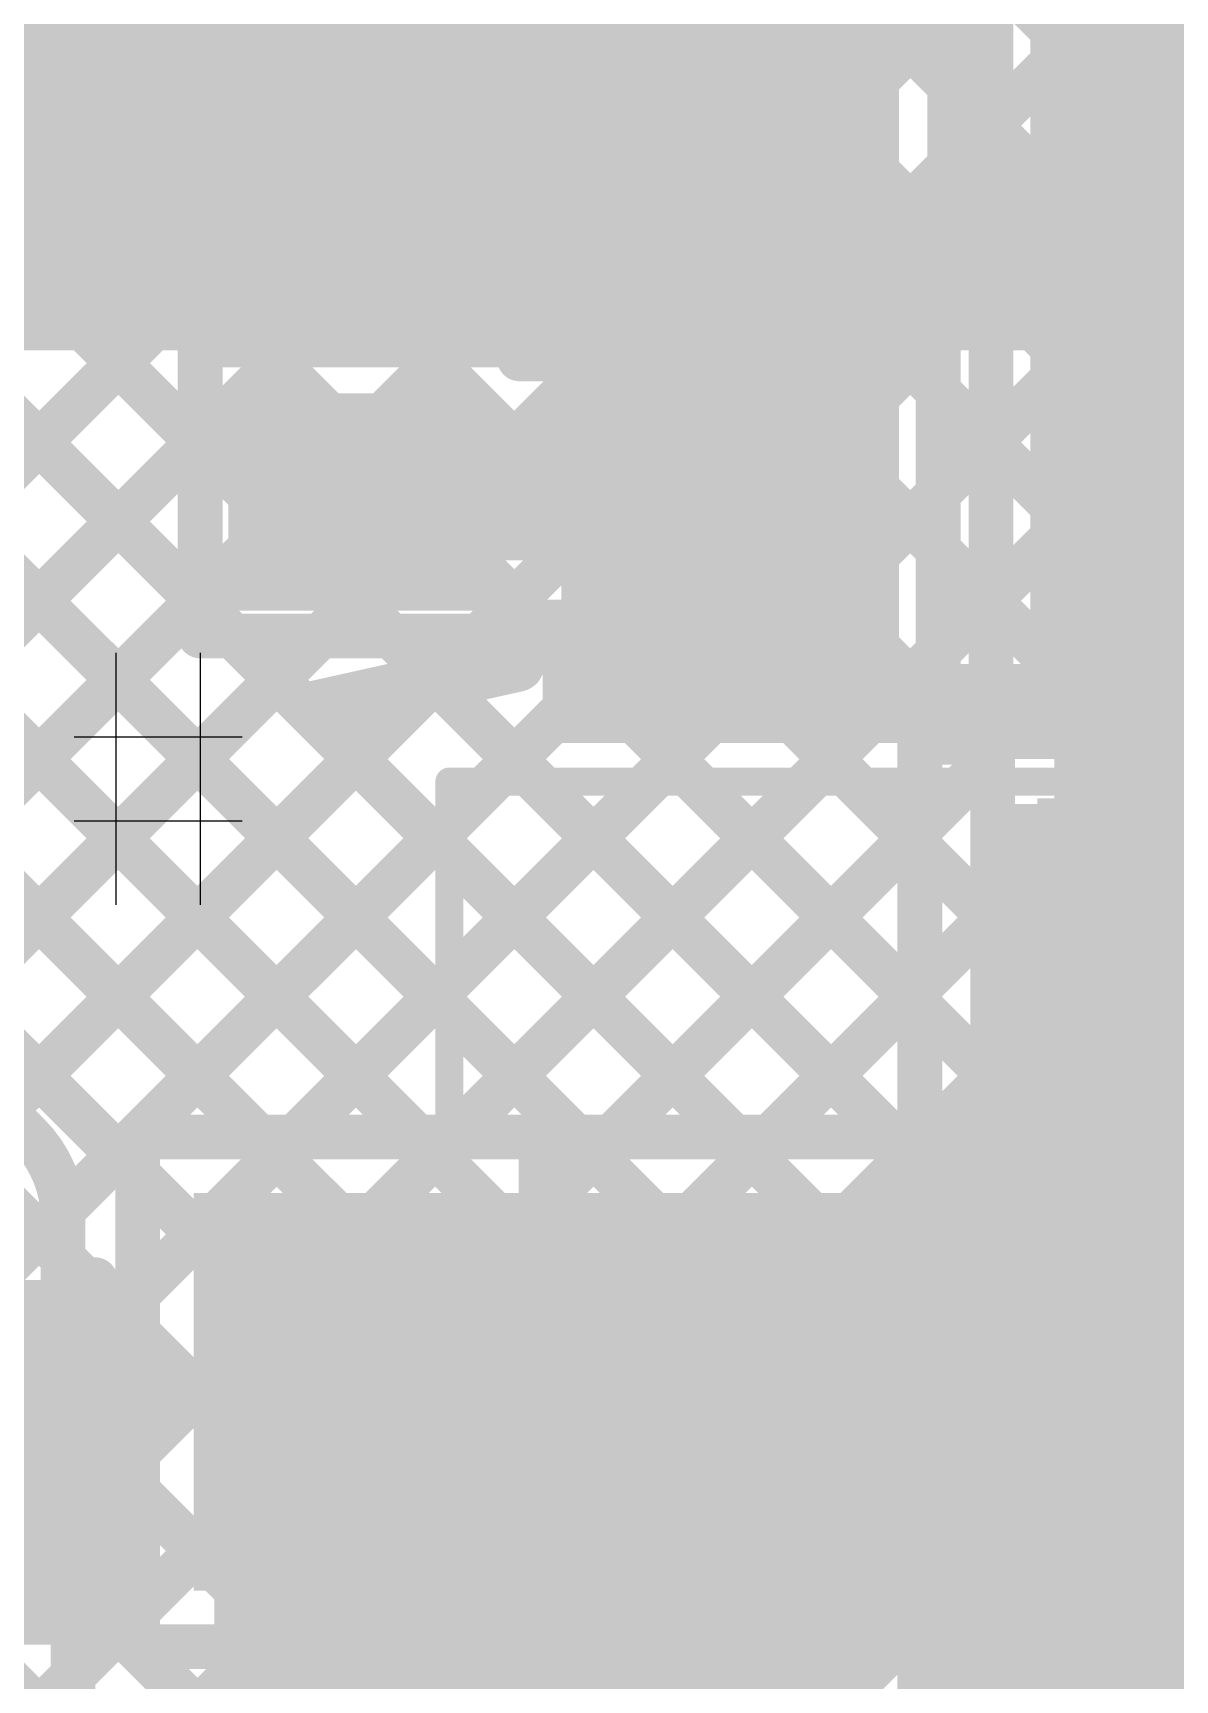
# Model space of a CAD drawing. Header units: millimetres. Extents: x 3.57 to 6.19, y 4.04 to 5.89.
# Drawn here: x 5.3446 to 5.5486, y 5.4075 to 5.7017 of the extents above; entities that cross this region are included whole.
import ezdxf

# ---------------------------------------------------------------- set-up
doc = ezdxf.new("R2010")
doc.units = ezdxf.units.MM
doc.header["$MEASUREMENT"] = 0
for name, color, linetype in [('BottomLayer', 5, 'Continuous'), ('TopLayer', 1, 'Continuous'), ('TopOverlay', 2, 'Continuous'), ('TopPaste', 8, 'Continuous'), ('TopSolder', 216, 'Continuous')]:
    doc.layers.add(name, color=color, linetype=linetype)

# ---------------------------------------------------------------- blocks, each defined once
blk = doc.blocks.new('RVT1A101M0505_7')
at = {"layer": 'TopLayer'}
for points in [[(-0.14567, -0.0315), (-0.02756, -0.0315), (-0.14567, 0.0315), (-0.02756, 0.0315)], [(0.02756, -0.0315), (0.14567, -0.0315), (0.02756, 0.0315), (0.14567, 0.0315)]]:
    blk.add_solid(points, dxfattribs=at)
at = {"layer": 'TopOverlay', "const_width": 0.005}
for points in [[(-0.06516, 0.109), (-0.10341, 0.07075)], [(0.105, 0.109), (-0.06516, 0.109)], [(0.105, 0.109), (0.105, 0.038)], [(-0.10341, 0.07075), (-0.10341, 0.038)], [(-0.122, 0.061), (-0.122, 0.042)], [(-0.114, 0.051), (-0.13, 0.051)], [(-0.10495, -0.038), (-0.10495, -0.07075)], [(0.104, -0.038), (0.104, -0.109)], [(-0.0667, -0.109), (-0.10495, -0.07075)], [(0.104, -0.109), (-0.0667, -0.109)]]:
    blk.add_lwpolyline(points, dxfattribs=at)
at = {"layer": 'TopOverlay', "const_width": 0.0025}
for points in [[(-0.06641, 0.109, 1), (-0.06391, 0.109, 1)], [(-0.06641, 0.109, 1), (-0.06391, 0.109, 1)], [(0.10375, 0.109, 1), (0.10625, 0.109, 1)], [(0.10375, 0.109, 1), (0.10625, 0.109, 1)], [(-0.10466, 0.07075, 1), (-0.10216, 0.07075, 1)], [(-0.10466, 0.07075, 1), (-0.10216, 0.07075, 1)], [(-0.12325, 0.061, 1), (-0.12075, 0.061, 1)], [(-0.13125, 0.051, 1), (-0.12875, 0.051, 1)], [(-0.11525, 0.051, 1), (-0.11275, 0.051, 1)], [(-0.12325, 0.042, 1), (-0.12075, 0.042, 1)], [(-0.10466, 0.038, 1), (-0.10216, 0.038, 1)], [(0.10375, 0.038, 1), (0.10625, 0.038, 1)], [(-0.1062, -0.038, 1), (-0.1037, -0.038, 1)], [(0.10275, -0.038, 1), (0.10525, -0.038, 1)], [(-0.1062, -0.07075, 1), (-0.1037, -0.07075, 1)], [(-0.1062, -0.07075, 1), (-0.1037, -0.07075, 1)], [(-0.06795, -0.109, 1), (-0.06545, -0.109, 1)], [(-0.06795, -0.109, 1), (-0.06545, -0.109, 1)], [(0.10275, -0.109, 1), (0.10525, -0.109, 1)], [(0.10275, -0.109, 1), (0.10525, -0.109, 1)]]:
    blk.add_lwpolyline(points, format="xyb", close=True, dxfattribs=at)
at = {"layer": 'TopPaste'}
for points in [[(-0.14567, -0.0315), (-0.02756, -0.0315), (-0.14567, 0.0315), (-0.02756, 0.0315)], [(0.02756, -0.0315), (0.14567, -0.0315), (0.02756, 0.0315), (0.14567, 0.0315)]]:
    blk.add_solid(points, dxfattribs=at)
at = {"layer": 'TopSolder'}
for points in [[(-0.14967, -0.0355), (-0.02356, -0.0355), (-0.14967, 0.0355), (-0.02356, 0.0355)], [(0.02356, -0.0355), (0.14967, -0.0355), (0.02356, 0.0355), (0.14967, 0.0355)]]:
    blk.add_solid(points, dxfattribs=at)
blk = doc.blocks.new('SOP_8_11')
at = {"layer": 'TopLayer'}
for points in [[(-0.13386, 0.06122), (-0.08268, 0.06122), (-0.13386, 0.08878), (-0.08268, 0.08878)], [(0.08268, 0.06122), (0.13386, 0.06122), (0.08268, 0.08878), (0.13386, 0.08878)], [(-0.13386, 0.01122), (-0.08268, 0.01122), (-0.13386, 0.03878), (-0.08268, 0.03878)], [(0.08268, 0.01122), (0.13386, 0.01122), (0.08268, 0.03878), (0.13386, 0.03878)], [(-0.13386, -0.03878), (-0.08268, -0.03878), (-0.13386, -0.01122), (-0.08268, -0.01122)], [(0.08268, -0.03878), (0.13386, -0.03878), (0.08268, -0.01122), (0.13386, -0.01122)], [(-0.13386, -0.08878), (-0.08268, -0.08878), (-0.13386, -0.06122), (-0.08268, -0.06122)], [(0.08268, -0.08878), (0.13386, -0.08878), (0.08268, -0.06122), (0.13386, -0.06122)]]:
    blk.add_solid(points, dxfattribs=at)
at = {"layer": 'TopOverlay'}
for points, const_width in [([(-0.1219, 0.103, 1), (-0.1321, 0.103, 1)], 0.01), ([(-0.1346, 0.103, 1), (-0.1296, 0.103, 1)], 0.005), ([(-0.1244, 0.103, 1), (-0.1194, 0.103, 1)], 0.005), ([(-0.07325, 0.101, 1), (-0.07075, 0.101, 1)], 0.0025), ([(0.07575, 0.101, 1), (0.07825, 0.101, 1)], 0.0025), ([(-0.07325, -0.101, 1), (-0.07075, -0.101, 1)], 0.0025), ([(0.07575, -0.101, 1), (0.07825, -0.101, 1)], 0.0025)]:
    blk.add_lwpolyline(points, format="xyb", close=True, dxfattribs=dict(at, const_width=const_width))
at = {"layer": 'TopOverlay', "const_width": 0.005}
for points in [[(-0.072, 0.101), (0.077, 0.101)], [(-0.072, -0.101), (0.077, -0.101)]]:
    blk.add_lwpolyline(points, dxfattribs=at)
at = {"layer": 'TopPaste'}
for points in [[(-0.13386, 0.06122), (-0.08268, 0.06122), (-0.13386, 0.08878), (-0.08268, 0.08878)], [(0.08268, 0.06122), (0.13386, 0.06122), (0.08268, 0.08878), (0.13386, 0.08878)], [(-0.13386, 0.01122), (-0.08268, 0.01122), (-0.13386, 0.03878), (-0.08268, 0.03878)], [(0.08268, 0.01122), (0.13386, 0.01122), (0.08268, 0.03878), (0.13386, 0.03878)], [(-0.13386, -0.03878), (-0.08268, -0.03878), (-0.13386, -0.01122), (-0.08268, -0.01122)], [(0.08268, -0.03878), (0.13386, -0.03878), (0.08268, -0.01122), (0.13386, -0.01122)], [(-0.13386, -0.08878), (-0.08268, -0.08878), (-0.13386, -0.06122), (-0.08268, -0.06122)], [(0.08268, -0.08878), (0.13386, -0.08878), (0.08268, -0.06122), (0.13386, -0.06122)]]:
    blk.add_solid(points, dxfattribs=at)
at = {"layer": 'TopSolder'}
for points in [[(-0.13786, 0.05722), (-0.07868, 0.05722), (-0.13786, 0.09278), (-0.07868, 0.09278)], [(0.07868, 0.05722), (0.13786, 0.05722), (0.07868, 0.09278), (0.13786, 0.09278)], [(-0.13786, 0.00722), (-0.07868, 0.00722), (-0.13786, 0.04278), (-0.07868, 0.04278)], [(0.07868, 0.00722), (0.13786, 0.00722), (0.07868, 0.04278), (0.13786, 0.04278)], [(-0.13786, -0.04278), (-0.07868, -0.04278), (-0.13786, -0.00722), (-0.07868, -0.00722)], [(0.07868, -0.04278), (0.13786, -0.04278), (0.07868, -0.00722), (0.13786, -0.00722)], [(-0.13786, -0.09278), (-0.07868, -0.09278), (-0.13786, -0.05722), (-0.07868, -0.05722)], [(0.07868, -0.09278), (0.13786, -0.09278), (0.07868, -0.05722), (0.13786, -0.05722)]]:
    blk.add_solid(points, dxfattribs=at)
blk = doc.blocks.new('BLM18AG121SN1D_33')
at = {"layer": 'TopLayer'}
for points in [[(-0.01575, -0.01701), (0.01575, -0.01701), (-0.01575, 0.01701), (0.01575, 0.01701)], [(0.03937, -0.01701), (0.07087, -0.01701), (0.03937, 0.01701), (0.07087, 0.01701)]]:
    blk.add_solid(points, dxfattribs=at)
at = {"layer": 'TopOverlay', "const_width": 0.01}
for points in [[(-0.022, -0.023), (-0.022, 0.023)], [(-0.022, 0.023), (0.077, 0.023)], [(0.077, -0.023), (0.077, 0.023)], [(-0.022, -0.023), (0.077, -0.023)]]:
    blk.add_lwpolyline(points, dxfattribs=at)
at = {"layer": 'TopOverlay', "const_width": 0.005}
for points in [[(-0.0245, 0.023, 1), (-0.0195, 0.023, 1)], [(-0.0245, 0.023, 1), (-0.0195, 0.023, 1)], [(0.0745, 0.023, 1), (0.0795, 0.023, 1)], [(0.0745, 0.023, 1), (0.0795, 0.023, 1)], [(-0.0245, -0.023, 1), (-0.0195, -0.023, 1)], [(-0.0245, -0.023, 1), (-0.0195, -0.023, 1)], [(0.0745, -0.023, 1), (0.0795, -0.023, 1)], [(0.0745, -0.023, 1), (0.0795, -0.023, 1)]]:
    blk.add_lwpolyline(points, format="xyb", close=True, dxfattribs=at)
at = {"layer": 'TopPaste'}
for points in [[(-0.01575, -0.01701), (0.01575, -0.01701), (-0.01575, 0.01701), (0.01575, 0.01701)], [(0.03937, -0.01701), (0.07087, -0.01701), (0.03937, 0.01701), (0.07087, 0.01701)]]:
    blk.add_solid(points, dxfattribs=at)
at = {"layer": 'TopSolder'}
for points in [[(-0.01975, -0.02101), (0.01975, -0.02101), (-0.01975, 0.02101), (0.01975, 0.02101)], [(0.03537, -0.02101), (0.07487, -0.02101), (0.03537, 0.02101), (0.07487, 0.02101)]]:
    blk.add_solid(points, dxfattribs=at)
blk = doc.blocks.new('BLM21PG121SN1D_44')
at = {"layer": 'TopLayer'}
for points in [[(-0.06033, -0.02711), (-0.01573, -0.02711), (-0.06033, 0.02711), (-0.01573, 0.02711)], [(0.01573, -0.02711), (0.06033, -0.02711), (0.01573, 0.02711), (0.06033, 0.02711)]]:
    blk.add_solid(points, dxfattribs=at)
at = {"layer": 'TopOverlay', "const_width": 0.01}
for points in [[(-0.067, 0.033), (-0.067, -0.033)], [(0.067, 0.033), (-0.067, 0.033)], [(0.067, 0.033), (0.067, -0.033)], [(0.067, -0.033), (-0.067, -0.033)]]:
    blk.add_lwpolyline(points, dxfattribs=at)
at = {"layer": 'TopOverlay', "const_width": 0.005}
for points in [[(-0.0695, 0.033, 1), (-0.0645, 0.033, 1)], [(-0.0695, 0.033, 1), (-0.0645, 0.033, 1)], [(0.0645, 0.033, 1), (0.0695, 0.033, 1)], [(0.0645, 0.033, 1), (0.0695, 0.033, 1)], [(-0.0695, -0.033, 1), (-0.0645, -0.033, 1)], [(-0.0695, -0.033, 1), (-0.0645, -0.033, 1)], [(0.0645, -0.033, 1), (0.0695, -0.033, 1)], [(0.0645, -0.033, 1), (0.0695, -0.033, 1)]]:
    blk.add_lwpolyline(points, format="xyb", close=True, dxfattribs=at)
at = {"layer": 'TopPaste'}
for points in [[(-0.06033, -0.02711), (-0.01573, -0.02711), (-0.06033, 0.02711), (-0.01573, 0.02711)], [(0.01573, -0.02711), (0.06033, -0.02711), (0.01573, 0.02711), (0.06033, 0.02711)]]:
    blk.add_solid(points, dxfattribs=at)
at = {"layer": 'TopSolder'}
for points in [[(-0.06433, -0.03111), (-0.01173, -0.03111), (-0.06433, 0.03111), (-0.01173, 0.03111)], [(0.01173, -0.03111), (0.06433, -0.03111), (0.01173, 0.03111), (0.06433, 0.03111)]]:
    blk.add_solid(points, dxfattribs=at)
blk = doc.blocks.new('BLM21PG121SN1D_45')
at = {"layer": 'TopLayer'}
for points in [[(-0.06033, -0.02711), (-0.01573, -0.02711), (-0.06033, 0.02711), (-0.01573, 0.02711)], [(0.01573, -0.02711), (0.06033, -0.02711), (0.01573, 0.02711), (0.06033, 0.02711)]]:
    blk.add_solid(points, dxfattribs=at)
at = {"layer": 'TopOverlay', "const_width": 0.01}
for points in [[(0.067, 0.033), (-0.067, 0.033)], [(-0.067, 0.033), (-0.067, -0.033)], [(0.067, 0.033), (0.067, -0.033)], [(0.067, -0.033), (-0.067, -0.033)]]:
    blk.add_lwpolyline(points, dxfattribs=at)
at = {"layer": 'TopOverlay', "const_width": 0.005}
for points in [[(-0.0695, 0.033, 1), (-0.0645, 0.033, 1)], [(-0.0695, 0.033, 1), (-0.0645, 0.033, 1)], [(0.0645, 0.033, 1), (0.0695, 0.033, 1)], [(0.0645, 0.033, 1), (0.0695, 0.033, 1)], [(-0.0695, -0.033, 1), (-0.0645, -0.033, 1)], [(-0.0695, -0.033, 1), (-0.0645, -0.033, 1)], [(0.0645, -0.033, 1), (0.0695, -0.033, 1)], [(0.0645, -0.033, 1), (0.0695, -0.033, 1)]]:
    blk.add_lwpolyline(points, format="xyb", close=True, dxfattribs=at)
at = {"layer": 'TopPaste'}
for points in [[(-0.06033, -0.02711), (-0.01573, -0.02711), (-0.06033, 0.02711), (-0.01573, 0.02711)], [(0.01573, -0.02711), (0.06033, -0.02711), (0.01573, 0.02711), (0.06033, 0.02711)]]:
    blk.add_solid(points, dxfattribs=at)
at = {"layer": 'TopSolder'}
for points in [[(-0.06433, -0.03111), (-0.01173, -0.03111), (-0.06433, 0.03111), (-0.01173, 0.03111)], [(0.01173, -0.03111), (0.06433, -0.03111), (0.01173, 0.03111), (0.06433, 0.03111)]]:
    blk.add_solid(points, dxfattribs=at)
blk = doc.blocks.new('C__0603_82')
at = {"layer": 'TopLayer'}
for points in [[(-0.045, 0.0175), (-0.045, -0.0175), (-0.015, 0.0175), (-0.015, -0.0175)], [(0.015, 0.0175), (0.015, -0.0175), (0.045, 0.0175), (0.045, -0.0175)]]:
    blk.add_solid(points, dxfattribs=at)
at = {"layer": 'TopOverlay', "const_width": 0.005}
for points in [[(-0.049, 0.021), (-0.049, -0.021)], [(-0.049, 0.021), (-0.018, 0.021)], [(0.018, 0.021), (0.049, 0.021)], [(0.049, 0.021), (0.049, -0.021)], [(-0.049, -0.021), (-0.018, -0.021)], [(0.018, -0.021), (0.049, -0.021)]]:
    blk.add_lwpolyline(points, dxfattribs=at)
at = {"layer": 'TopOverlay', "const_width": 0.0025}
for points in [[(-0.05025, 0.021, 1), (-0.04775, 0.021, 1)], [(-0.05025, 0.021, 1), (-0.04775, 0.021, 1)], [(-0.01925, 0.021, 1), (-0.01675, 0.021, 1)], [(0.01675, 0.021, 1), (0.01925, 0.021, 1)], [(0.04775, 0.021, 1), (0.05025, 0.021, 1)], [(0.04775, 0.021, 1), (0.05025, 0.021, 1)], [(-0.05025, -0.021, 1), (-0.04775, -0.021, 1)], [(-0.05025, -0.021, 1), (-0.04775, -0.021, 1)], [(-0.01925, -0.021, 1), (-0.01675, -0.021, 1)], [(0.01675, -0.021, 1), (0.01925, -0.021, 1)], [(0.04775, -0.021, 1), (0.05025, -0.021, 1)], [(0.04775, -0.021, 1), (0.05025, -0.021, 1)]]:
    blk.add_lwpolyline(points, format="xyb", close=True, dxfattribs=at)
at = {"layer": 'TopPaste'}
for points in [[(-0.045, 0.0175), (-0.045, -0.0175), (-0.015, 0.0175), (-0.015, -0.0175)], [(0.015, 0.0175), (0.015, -0.0175), (0.045, 0.0175), (0.045, -0.0175)]]:
    blk.add_solid(points, dxfattribs=at)
at = {"layer": 'TopSolder'}
for points in [[(-0.04736, 0.01986), (-0.04736, -0.01986), (-0.01264, 0.01986), (-0.01264, -0.01986)], [(0.01264, 0.01986), (0.01264, -0.01986), (0.04736, 0.01986), (0.04736, -0.01986)]]:
    blk.add_solid(points, dxfattribs=at)

msp = doc.modelspace()

# ---------------------------------------------------------------- linework, layer by layer
at = {"layer": 'BottomLayer'}
for points, const_width in [([(4.64837, 4.9595), (5.41615, 5.72728)], 0.008), ([(5.1056, 5.72728), (5.503, 5.32988)], 0.008), ([(5.13389, 5.72728), (5.503, 5.35816)], 0.008), ([(5.15429, 5.35228), (5.52929, 5.72728)], 0.008), ([(5.15429, 5.32399), (5.55757, 5.72728)], 0.008), ([(5.15429, 5.26742), (5.61414, 5.72728)], 0.008), ([(5.15429, 5.29571), (5.58585, 5.72728)], 0.008), ([(5.15429, 5.23914), (5.64242, 5.72728)], 0.008), ([(5.21874, 5.72728), (5.503, 5.44301)], 0.008), ([(5.24702, 5.72728), (5.503, 5.4713)], 0.008), ([(5.25977, 5.54261), (5.44443, 5.72728)], 0.008), ([(5.27531, 5.72728), (5.503, 5.49958)], 0.008), ([(5.28429, 5.53885), (5.47272, 5.72728)], 0.008), ([(5.29238, 5.51866), (5.501, 5.72728)], 0.008), ([(5.29325, 5.63266), (5.38786, 5.72728)], 0.008), ([(5.30359, 5.72728), (5.503, 5.52787)], 0.008), ([(5.33188, 5.72728), (5.503, 5.55615)], 0.008), ([(5.36016, 5.72728), (5.51244, 5.575)], 0.008), ([(5.38844, 5.72728), (5.53972, 5.576)], 0.008), ([(5.41673, 5.72728), (5.568, 5.576)], 0.008), ([(5.44501, 5.72728), (5.59629, 5.576)], 0.008), ([(5.4733, 5.72728), (5.62457, 5.576)], 0.008), ([(5.50158, 5.72728), (5.65286, 5.576)], 0.008), ([(5.51943, 5.576), (5.67071, 5.72728)], 0.008), ([(5.52987, 5.72728), (5.68114, 5.576)], 0.008), ([(5.54772, 5.576), (5.69899, 5.72728)], 0.008), ([(5.293, 5.663), (5.926, 5.663)], 0.025), ([(5.29115, 5.62658), (5.503, 5.41473)], 0.008), ([(5.27599, 5.61346), (5.503, 5.38645)], 0.008), ([(5.503, 5.575), (5.513, 5.575)], 0.008), ([(5.503, 4.8695), (5.503, 5.575)], 0.008), ([(5.513, 5.576), (5.908, 5.576)], 0.008), ([(5.15429, 5.21086), (5.503, 5.55957)], 0.008), ([(5.31638, 5.34466), (5.503, 5.53128)], 0.008), ([(5.29123, 5.51337), (5.503, 5.30159)], 0.008), ([(5.34014, 5.34014), (5.503, 5.503)], 0.008), ([(5.27877, 5.49754), (5.503, 5.27331)], 0.008), ([(5.26463, 5.48339), (5.503, 5.24502)], 0.008), ([(5.34977, 5.32148), (5.503, 5.47472)], 0.008), ([(5.17605, 5.11948), (5.503, 5.44643)], 0.008), ([(5.19428, 5.10943), (5.503, 5.41815)], 0.008)]:
    msp.add_lwpolyline(points, dxfattribs=dict(at, const_width=const_width))
at = {"layer": 'BottomLayer', "const_width": 0.004}
for points in [[(5.501, 5.575, 1), (5.505, 5.575, 1)], [(5.501, 5.575, 1), (5.505, 5.575, 1)], [(5.51044, 5.575, 1), (5.51444, 5.575, 1)], [(5.511, 5.576, 1), (5.515, 5.576, 1)], [(5.511, 5.575, 1), (5.515, 5.575, 1)], [(5.51743, 5.576, 1), (5.52143, 5.576, 1)], [(5.53772, 5.576, 1), (5.54172, 5.576, 1)], [(5.54572, 5.576, 1), (5.54972, 5.576, 1)], [(5.501, 5.55957, 1), (5.505, 5.55957, 1)], [(5.501, 5.55615, 1), (5.505, 5.55615, 1)], [(5.501, 5.53128, 1), (5.505, 5.53128, 1)], [(5.501, 5.52787, 1), (5.505, 5.52787, 1)], [(5.501, 5.503, 1), (5.505, 5.503, 1)], [(5.501, 5.49958, 1), (5.505, 5.49958, 1)], [(5.501, 5.47472, 1), (5.505, 5.47472, 1)], [(5.501, 5.4713, 1), (5.505, 5.4713, 1)], [(5.501, 5.44643, 1), (5.505, 5.44643, 1)], [(5.501, 5.44301, 1), (5.505, 5.44301, 1)], [(5.501, 5.41815, 1), (5.505, 5.41815, 1)], [(5.501, 5.41473, 1), (5.505, 5.41473, 1)]]:
    msp.add_lwpolyline(points, format="xyb", close=True, dxfattribs=at)
at = {"layer": 'BottomLayer'}
for points in [[(5.514, 5.564), (5.514, 4.827), (5.579, 5.564), (5.579, 4.827)], [(5.524, 5.509), (5.897, 5.509), (5.524, 5.565), (5.897, 5.565)]]:
    msp.add_solid(points, dxfattribs=at)
at = {"layer": 'TopLayer'}
for points, const_width in [([(5.50834, 5.649), (5.50834, 5.72728)], 0.008), ([(5.51573, 5.65689), (5.51573, 5.72728)], 0.008), ([(5.45797, 5.68), (5.47297, 5.695)], 0.025), ([(5.54903, 5.695), (5.56403, 5.68)], 0.025), ([(5.50834, 5.69223), (5.51573, 5.68484)], 0.008), ([(5.32332, 5.68), (5.403, 5.68)], 0.025), ([(5.403, 5.68), (5.45797, 5.68)], 0.025), ([(5.50834, 5.67805), (5.51573, 5.68543)], 0.008), ([(5.50834, 5.66394), (5.51718, 5.65511)], 0.008), ([(5.50834, 5.64976), (5.51573, 5.65715)], 0.008), ([(5.51573, 5.65689), (5.55975, 5.65689)], 0.008), ([(5.51573, 5.65511), (5.58233, 5.65511)], 0.008), ([(5.51573, 5.57889), (5.51573, 5.65511)], 0.008), ([(5.25831, 5.54115), (5.36616, 5.649)], 0.008), ([(5.292, 5.649), (5.43967, 5.649)], 0.008), ([(5.29701, 5.649), (5.44152, 5.5045)], 0.008), ([(5.3253, 5.649), (5.3745, 5.5998)], 0.008), ([(5.35358, 5.649), (5.3745, 5.62808)], 0.008), ([(5.38187, 5.649), (5.38487, 5.646)], 0.008), ([(5.39144, 5.646), (5.39444, 5.649)], 0.008), ([(5.41015, 5.649), (5.41315, 5.646)], 0.008), ([(5.41973, 5.646), (5.42273, 5.649)], 0.008), ([(5.43967, 5.6435), (5.43967, 5.649)], 0.008), ([(5.50627, 5.57889), (5.50627, 5.649)], 0.008), ([(5.3745, 5.646), (5.4315, 5.646)], 0.008), ([(5.3745, 5.594), (5.3745, 5.646)], 0.008), ([(5.4315, 5.6435), (5.43967, 5.6435)], 0.008), ([(5.50627, 5.63773), (5.51573, 5.62828)], 0.008), ([(5.28744, 5.542), (5.3745, 5.62906)], 0.008), ([(5.403, 5.62), (5.46997, 5.62)], 0.025), ([(5.46997, 5.62), (5.47297, 5.617)], 0.025), ([(5.50627, 5.61941), (5.51573, 5.62887)], 0.008), ([(5.54903, 5.617), (5.55203, 5.62)], 0.025), ([(5.55203, 5.62), (5.619, 5.62)], 0.025), ([(5.29115, 5.62658), (5.41323, 5.5045)], 0.008), ([(5.27599, 5.61346), (5.38495, 5.5045)], 0.008), ([(5.2513, 5.60986), (5.36333, 5.49783)], 0.008), ([(5.50627, 5.60945), (5.51573, 5.59999)], 0.008), ([(5.31112, 5.5374), (5.3745, 5.60077)], 0.008), ([(5.50627, 5.59112), (5.51573, 5.60058)], 0.008), ([(5.3745, 5.5998), (5.3803, 5.594)], 0.008), ([(5.4315, 5.5965), (5.43967, 5.5965)], 0.008), ([(5.43437, 5.5965), (5.43967, 5.5912)], 0.008), ([(5.43967, 5.57889), (5.43967, 5.5965)], 0.008), ([(5.32535, 5.52334), (5.39601, 5.594)], 0.008), ([(5.3395, 5.5092), (5.42429, 5.594)], 0.008), ([(5.3745, 5.594), (5.4315, 5.594)], 0.008), ([(5.3803, 5.594), (5.4698, 5.5045)], 0.008), ([(5.40858, 5.594), (5.49809, 5.5045)], 0.008), ([(5.34995, 5.49138), (5.43967, 5.58109)], 0.008), ([(5.50627, 5.58116), (5.516, 5.57144)], 0.008), ([(5.39136, 5.5045), (5.46576, 5.57889)], 0.008), ([(5.41964, 5.5045), (5.49404, 5.57889)], 0.008), ([(5.43967, 5.57889), (5.50627, 5.57889)], 0.008), ([(5.45197, 5.57889), (5.516, 5.51487)], 0.008), ([(5.48026, 5.57889), (5.516, 5.54315)], 0.008), ([(5.516, 5.117), (5.516, 5.57889)], 0.008), ([(5.44793, 5.5045), (5.516, 5.57257)], 0.008), ([(5.47621, 5.5045), (5.516, 5.54428)], 0.008), ([(5.31288, 5.53581), (5.34381, 5.50488)], 0.008), ([(5.5045, 5.5045), (5.516, 5.516)], 0.008), ([(5.36333, 5.5045), (5.50944, 5.5045)], 0.008), ([(5.36333, 5.4135), (5.36333, 5.5045)], 0.008), ([(5.50944, 5.4135), (5.50944, 5.5045)], 0.008), ([(5.43639, 5.459), (5.43639, 5.5005)], 0.01), ([(5.50944, 5.49314), (5.516, 5.48658)], 0.008), ([(5.35, 5.47901), (5.35, 5.49)], 0.008), ([(5.50944, 5.48116), (5.516, 5.48772)], 0.008), ([(5.35, 5.48288), (5.35387, 5.47901)], 0.008), ([(5.35, 5.47901), (5.35575, 5.47901)], 0.008), ([(5.35575, 5.42299), (5.35575, 5.47901)], 0.008), ([(5.35575, 5.47713), (5.36333, 5.46955)], 0.008), ([(5.35575, 5.46888), (5.36333, 5.47647)], 0.008), ([(5.50944, 5.46486), (5.516, 5.4583)], 0.008), ([(5.36733, 5.459), (5.43639, 5.459)], 0.01), ([(5.43639, 5.459), (5.50544, 5.459)], 0.01), ([(5.43639, 5.4175), (5.43639, 5.459)], 0.01), ([(5.50944, 5.45287), (5.516, 5.45943)], 0.008), ([(5.35575, 5.44884), (5.36333, 5.44126)], 0.008), ([(5.35575, 5.4406), (5.36333, 5.44818)], 0.008), ([(5.50944, 5.43657), (5.516, 5.43001)], 0.008), ([(5.50944, 5.42459), (5.516, 5.43115)], 0.008), ([(5.30225, 5.42299), (5.35575, 5.42299)], 0.008), ([(5.35332, 5.42299), (5.516, 5.26031)], 0.008), ([(5.29622, 5.41786), (5.35178, 5.41786)], 0.008), ([(5.35178, 5.40835), (5.36333, 5.4199)], 0.008), ([(5.35178, 5.33868), (5.35178, 5.41786)], 0.008), ([(5.437, 5.373), (5.437, 5.41)], 0.025), ([(5.2869, 5.23033), (5.47007, 5.4135)], 0.008), ([(5.29737, 5.21251), (5.49836, 5.4135)], 0.008), ([(5.34977, 5.32148), (5.44179, 5.4135)], 0.008), ([(5.35178, 5.35178), (5.4135, 5.4135)], 0.008), ([(5.35178, 5.38006), (5.38522, 5.4135)], 0.008), ([(5.36333, 5.4135), (5.50944, 5.4135)], 0.008), ([(5.39109, 5.4135), (5.516, 5.28859)], 0.008), ([(5.41937, 5.4135), (5.516, 5.31688)], 0.008), ([(5.44766, 5.4135), (5.516, 5.34516)], 0.008), ([(5.47594, 5.4135), (5.516, 5.37345)], 0.008), ([(5.50423, 5.4135), (5.516, 5.40173)], 0.008)]:
    msp.add_lwpolyline(points, dxfattribs=dict(at, const_width=const_width))
for points, const_width in [([(5.46672, 5.695, 1), (5.47922, 5.695, 1)], 0.0125), ([(5.54278, 5.695, 1), (5.55528, 5.695, 1)], 0.0125), ([(5.50634, 5.69223, 1), (5.51034, 5.69223, 1)], 0.004), ([(5.39675, 5.68, 1), (5.40925, 5.68, 1)], 0.0125), ([(5.39675, 5.68, 1), (5.40925, 5.68, 1)], 0.0125), ([(5.45172, 5.68, 1), (5.46422, 5.68, 1)], 0.0125), ([(5.45172, 5.68, 1), (5.46422, 5.68, 1)], 0.0125), ([(5.51373, 5.68543, 1), (5.51773, 5.68543, 1)], 0.004), ([(5.51373, 5.68484, 1), (5.51773, 5.68484, 1)], 0.004), ([(5.50634, 5.67805, 1), (5.51034, 5.67805, 1)], 0.004), ([(5.50634, 5.66394, 1), (5.51034, 5.66394, 1)], 0.004), ([(5.51373, 5.65715, 1), (5.51773, 5.65715, 1)], 0.004), ([(5.51373, 5.65689, 1), (5.51773, 5.65689, 1)], 0.004), ([(5.51373, 5.65689, 1), (5.51773, 5.65689, 1)], 0.004), ([(5.51373, 5.65511, 1), (5.51773, 5.65511, 1)], 0.004), ([(5.51373, 5.65511, 1), (5.51773, 5.65511, 1)], 0.004), ([(5.51518, 5.65511, 1), (5.51918, 5.65511, 1)], 0.004), ([(5.35158, 5.649, 1), (5.35558, 5.649, 1)], 0.004), ([(5.36416, 5.649, 1), (5.36816, 5.649, 1)], 0.004), ([(5.37987, 5.649, 1), (5.38387, 5.649, 1)], 0.004), ([(5.39244, 5.649, 1), (5.39644, 5.649, 1)], 0.004), ([(5.40815, 5.649, 1), (5.41215, 5.649, 1)], 0.004), ([(5.42073, 5.649, 1), (5.42473, 5.649, 1)], 0.004), ([(5.43767, 5.649, 1), (5.44167, 5.649, 1)], 0.004), ([(5.43767, 5.649, 1), (5.44167, 5.649, 1)], 0.004), ([(5.50427, 5.649, 1), (5.50827, 5.649, 1)], 0.004), ([(5.50634, 5.64976, 1), (5.51034, 5.64976, 1)], 0.004), ([(5.50634, 5.649, 1), (5.51034, 5.649, 1)], 0.004), ([(5.3725, 5.646, 1), (5.3765, 5.646, 1)], 0.004), ([(5.3725, 5.646, 1), (5.3765, 5.646, 1)], 0.004), ([(5.38287, 5.646, 1), (5.38687, 5.646, 1)], 0.004), ([(5.38944, 5.646, 1), (5.39344, 5.646, 1)], 0.004), ([(5.41115, 5.646, 1), (5.41515, 5.646, 1)], 0.004), ([(5.41773, 5.646, 1), (5.42173, 5.646, 1)], 0.004), ([(5.4295, 5.646, 1), (5.4335, 5.646, 1)], 0.004), ([(5.4295, 5.6435, 1), (5.4335, 5.6435, 1)], 0.004), ([(5.43767, 5.6435, 1), (5.44167, 5.6435, 1)], 0.004), ([(5.43767, 5.6435, 1), (5.44167, 5.6435, 1)], 0.004), ([(5.50427, 5.63773, 1), (5.50827, 5.63773, 1)], 0.004), ([(5.3725, 5.62906, 1), (5.3765, 5.62906, 1)], 0.004), ([(5.3725, 5.62808, 1), (5.3765, 5.62808, 1)], 0.004), ([(5.39675, 5.62, 1), (5.40925, 5.62, 1)], 0.0125), ([(5.46372, 5.62, 1), (5.47622, 5.62, 1)], 0.0125), ([(5.46372, 5.62, 1), (5.47622, 5.62, 1)], 0.0125), ([(5.51373, 5.62887, 1), (5.51773, 5.62887, 1)], 0.004), ([(5.51373, 5.62828, 1), (5.51773, 5.62828, 1)], 0.004), ([(5.54578, 5.62, 1), (5.55828, 5.62, 1)], 0.0125), ([(5.54578, 5.62, 1), (5.55828, 5.62, 1)], 0.0125), ([(5.46672, 5.617, 1), (5.47922, 5.617, 1)], 0.0125), ([(5.54278, 5.617, 1), (5.55528, 5.617, 1)], 0.0125), ([(5.50427, 5.61941, 1), (5.50827, 5.61941, 1)], 0.004), ([(5.50427, 5.60945, 1), (5.50827, 5.60945, 1)], 0.004), ([(5.3725, 5.60077, 1), (5.3765, 5.60077, 1)], 0.004), ([(5.51373, 5.60058, 1), (5.51773, 5.60058, 1)], 0.004), ([(5.3725, 5.5998, 1), (5.3765, 5.5998, 1)], 0.004), ([(5.3725, 5.5998, 1), (5.3765, 5.5998, 1)], 0.004), ([(5.51373, 5.59999, 1), (5.51773, 5.59999, 1)], 0.004), ([(5.4295, 5.5965, 1), (5.4335, 5.5965, 1)], 0.004), ([(5.43237, 5.5965, 1), (5.43637, 5.5965, 1)], 0.004), ([(5.43767, 5.5965, 1), (5.44167, 5.5965, 1)], 0.004), ([(5.43767, 5.5965, 1), (5.44167, 5.5965, 1)], 0.004), ([(5.3725, 5.594, 1), (5.3765, 5.594, 1)], 0.004), ([(5.3725, 5.594, 1), (5.3765, 5.594, 1)], 0.004), ([(5.3783, 5.594, 1), (5.3823, 5.594, 1)], 0.004), ([(5.3783, 5.594, 1), (5.3823, 5.594, 1)], 0.004), ([(5.39401, 5.594, 1), (5.39801, 5.594, 1)], 0.004), ([(5.40658, 5.594, 1), (5.41058, 5.594, 1)], 0.004), ([(5.42229, 5.594, 1), (5.42629, 5.594, 1)], 0.004), ([(5.4295, 5.594, 1), (5.4335, 5.594, 1)], 0.004), ([(5.43767, 5.5912, 1), (5.44167, 5.5912, 1)], 0.004), ([(5.50427, 5.59112, 1), (5.50827, 5.59112, 1)], 0.004), ([(5.43767, 5.58109, 1), (5.44167, 5.58109, 1)], 0.004), ([(5.50427, 5.58116, 1), (5.50827, 5.58116, 1)], 0.004), ([(5.43767, 5.57889, 1), (5.44167, 5.57889, 1)], 0.004), ([(5.43767, 5.57889, 1), (5.44167, 5.57889, 1)], 0.004), ([(5.44997, 5.57889, 1), (5.45397, 5.57889, 1)], 0.004), ([(5.46376, 5.57889, 1), (5.46776, 5.57889, 1)], 0.004), ([(5.47826, 5.57889, 1), (5.48226, 5.57889, 1)], 0.004), ([(5.49204, 5.57889, 1), (5.49604, 5.57889, 1)], 0.004), ([(5.50427, 5.57889, 1), (5.50827, 5.57889, 1)], 0.004), ([(5.50427, 5.57889, 1), (5.50827, 5.57889, 1)], 0.004), ([(5.51373, 5.57889, 1), (5.51773, 5.57889, 1)], 0.004), ([(5.514, 5.57889, 1), (5.518, 5.57889, 1)], 0.004), ([(5.514, 5.57257, 1), (5.518, 5.57257, 1)], 0.004), ([(5.514, 5.57144, 1), (5.518, 5.57144, 1)], 0.004), ([(5.514, 5.54428, 1), (5.518, 5.54428, 1)], 0.004), ([(5.514, 5.54315, 1), (5.518, 5.54315, 1)], 0.004), ([(5.514, 5.516, 1), (5.518, 5.516, 1)], 0.004), ([(5.514, 5.51487, 1), (5.518, 5.51487, 1)], 0.004), ([(5.34181, 5.50488, 1), (5.34581, 5.50488, 1)], 0.004), ([(5.34181, 5.50488, 1), (5.34581, 5.50488, 1)], 0.004), ([(5.34185, 5.50485, 1), (5.34585, 5.50485, 1)], 0.004), ([(5.36133, 5.5045, 1), (5.36533, 5.5045, 1)], 0.004), ([(5.36133, 5.5045, 1), (5.36533, 5.5045, 1)], 0.004), ([(5.38295, 5.5045, 1), (5.38695, 5.5045, 1)], 0.004), ([(5.38936, 5.5045, 1), (5.39336, 5.5045, 1)], 0.004), ([(5.41123, 5.5045, 1), (5.41523, 5.5045, 1)], 0.004), ([(5.41764, 5.5045, 1), (5.42164, 5.5045, 1)], 0.004), ([(5.43952, 5.5045, 1), (5.44352, 5.5045, 1)], 0.004), ([(5.44593, 5.5045, 1), (5.44993, 5.5045, 1)], 0.004), ([(5.4678, 5.5045, 1), (5.4718, 5.5045, 1)], 0.004), ([(5.47421, 5.5045, 1), (5.47821, 5.5045, 1)], 0.004), ([(5.49609, 5.5045, 1), (5.50009, 5.5045, 1)], 0.004), ([(5.5025, 5.5045, 1), (5.5065, 5.5045, 1)], 0.004), ([(5.50744, 5.5045, 1), (5.51144, 5.5045, 1)], 0.004), ([(5.50744, 5.5045, 1), (5.51144, 5.5045, 1)], 0.004), ([(5.43389, 5.5005, 1), (5.43889, 5.5005, 1)], 0.005), ([(5.36133, 5.49783, 1), (5.36533, 5.49783, 1)], 0.004), ([(5.34795, 5.49138, 1), (5.35195, 5.49138, 1)], 0.004), ([(5.50744, 5.49314, 1), (5.51144, 5.49314, 1)], 0.004), ([(5.348, 5.49, 1), (5.352, 5.49, 1)], 0.004), ([(5.348, 5.49, 1), (5.352, 5.49, 1)], 0.004), ([(5.348, 5.49, 1), (5.352, 5.49, 1)], 0.004), ([(5.514, 5.48772, 1), (5.518, 5.48772, 1)], 0.004), ([(5.514, 5.48658, 1), (5.518, 5.48658, 1)], 0.004), ([(5.348, 5.48288, 1), (5.352, 5.48288, 1)], 0.004), ([(5.50744, 5.48116, 1), (5.51144, 5.48116, 1)], 0.004), ([(5.348, 5.47901, 1), (5.352, 5.47901, 1)], 0.004), ([(5.348, 5.47901, 1), (5.352, 5.47901, 1)], 0.004), ([(5.35187, 5.47901, 1), (5.35587, 5.47901, 1)], 0.004), ([(5.35375, 5.47901, 1), (5.35775, 5.47901, 1)], 0.004), ([(5.35375, 5.47901, 1), (5.35775, 5.47901, 1)], 0.004), ([(5.35375, 5.47713, 1), (5.35775, 5.47713, 1)], 0.004), ([(5.36133, 5.47647, 1), (5.36533, 5.47647, 1)], 0.004), ([(5.35375, 5.46888, 1), (5.35775, 5.46888, 1)], 0.004), ([(5.36133, 5.46955, 1), (5.36533, 5.46955, 1)], 0.004), ([(5.50744, 5.46486, 1), (5.51144, 5.46486, 1)], 0.004), ([(5.36483, 5.459, 1), (5.36983, 5.459, 1)], 0.005), ([(5.43389, 5.459, 1), (5.43889, 5.459, 1)], 0.005), ([(5.43389, 5.459, 1), (5.43889, 5.459, 1)], 0.005), ([(5.43389, 5.459, 1), (5.43889, 5.459, 1)], 0.005), ([(5.43389, 5.459, 1), (5.43889, 5.459, 1)], 0.005), ([(5.50294, 5.459, 1), (5.50794, 5.459, 1)], 0.005), ([(5.514, 5.45943, 1), (5.518, 5.45943, 1)], 0.004), ([(5.514, 5.4583, 1), (5.518, 5.4583, 1)], 0.004), ([(5.50744, 5.45287, 1), (5.51144, 5.45287, 1)], 0.004), ([(5.35375, 5.44884, 1), (5.35775, 5.44884, 1)], 0.004), ([(5.36133, 5.44818, 1), (5.36533, 5.44818, 1)], 0.004), ([(5.35375, 5.4406, 1), (5.35775, 5.4406, 1)], 0.004), ([(5.36133, 5.44126, 1), (5.36533, 5.44126, 1)], 0.004), ([(5.50744, 5.43657, 1), (5.51144, 5.43657, 1)], 0.004), ([(5.514, 5.43115, 1), (5.518, 5.43115, 1)], 0.004), ([(5.514, 5.43001, 1), (5.518, 5.43001, 1)], 0.004), ([(5.50744, 5.42459, 1), (5.51144, 5.42459, 1)], 0.004), ([(5.35132, 5.42299, 1), (5.35532, 5.42299, 1)], 0.004), ([(5.35375, 5.42299, 1), (5.35775, 5.42299, 1)], 0.004), ([(5.35375, 5.42299, 1), (5.35775, 5.42299, 1)], 0.004), ([(5.34978, 5.41786, 1), (5.35378, 5.41786, 1)], 0.004), ([(5.34978, 5.41786, 1), (5.35378, 5.41786, 1)], 0.004), ([(5.36133, 5.4199, 1), (5.36533, 5.4199, 1)], 0.004), ([(5.43075, 5.41, 1), (5.44325, 5.41, 1)], 0.0125), ([(5.43389, 5.4175, 1), (5.43889, 5.4175, 1)], 0.005), ([(5.36133, 5.4135, 1), (5.36533, 5.4135, 1)], 0.004), ([(5.36133, 5.4135, 1), (5.36533, 5.4135, 1)], 0.004), ([(5.38322, 5.4135, 1), (5.38722, 5.4135, 1)], 0.004), ([(5.38909, 5.4135, 1), (5.39309, 5.4135, 1)], 0.004), ([(5.4115, 5.4135, 1), (5.4155, 5.4135, 1)], 0.004), ([(5.41737, 5.4135, 1), (5.42137, 5.4135, 1)], 0.004), ([(5.43979, 5.4135, 1), (5.44379, 5.4135, 1)], 0.004), ([(5.44566, 5.4135, 1), (5.44966, 5.4135, 1)], 0.004), ([(5.46807, 5.4135, 1), (5.47207, 5.4135, 1)], 0.004), ([(5.47394, 5.4135, 1), (5.47794, 5.4135, 1)], 0.004), ([(5.49636, 5.4135, 1), (5.50036, 5.4135, 1)], 0.004), ([(5.50223, 5.4135, 1), (5.50623, 5.4135, 1)], 0.004), ([(5.50744, 5.4135, 1), (5.51144, 5.4135, 1)], 0.004), ([(5.50744, 5.4135, 1), (5.51144, 5.4135, 1)], 0.004), ([(5.34978, 5.40835, 1), (5.35378, 5.40835, 1)], 0.004)]:
    msp.add_lwpolyline(points, format="xyb", close=True, dxfattribs=dict(at, const_width=const_width))
at = {"layer": 'TopLayer', "const_width": 0.008}
for points in [[(5.34381, 5.50488, -0.199534), (5.35, 5.49)], [(5.34385, 5.50485, -0.198912), (5.35, 5.49)]]:
    msp.add_lwpolyline(points, format="xyb", dxfattribs=at)
at = {"layer": 'TopLayer'}
for points in [[(5.303, 5.66), (5.49734, 5.66), (5.303, 5.737), (5.49734, 5.737)], [(5.527, 5.128), (5.666, 5.128), (5.527, 5.644), (5.666, 5.644)], [(5.377, 5.397), (5.496, 5.397), (5.377, 5.491), (5.496, 5.491)]]:
    msp.add_solid(points, dxfattribs=at)
at = {"layer": 'TopOverlay'}
for p, q in [((5.3595, 5.546), (5.3595, 5.59099)), ((5.37449, 5.59099), (5.37449, 5.546)), ((5.352, 5.57599), (5.37449, 5.57599)), ((5.37449, 5.57599), (5.38199, 5.57599)), ((5.352, 5.561), (5.38199, 5.561))]:
    msp.add_line(p, q, dxfattribs=at)
at = {"layer": 'TopOverlay', "const_width": 0.01}
msp.add_lwpolyline([(5.395, 5.581), (5.431, 5.589)], dxfattribs=at)
at = {"layer": 'TopOverlay', "const_width": 0.005}
for points in [[(5.4285, 5.589, 1), (5.4335, 5.589, 1)], [(5.3925, 5.581, 1), (5.3975, 5.581, 1)]]:
    msp.add_lwpolyline(points, format="xyb", close=True, dxfattribs=at)

# ---------------------------------------------------------------- block references
for name, p, rotation in [('BLM21PG121SN1D_45', (5.511, 5.695), 180), ('C__0603_82', (5.403, 5.65), 90), ('BLM21PG121SN1D_44', (5.511, 5.617), 180), ('RVT1A101M0505_7', (5.523, 5.459), 180), ('BLM18AG121SN1D_33', (5.27388, 5.451), 360), ('SOP_8_11', (5.249, 5.27), 90)]:
    msp.add_blockref(name, p, dxfattribs=dict(rotation=rotation))

doc.saveas('drawing.dxf')
